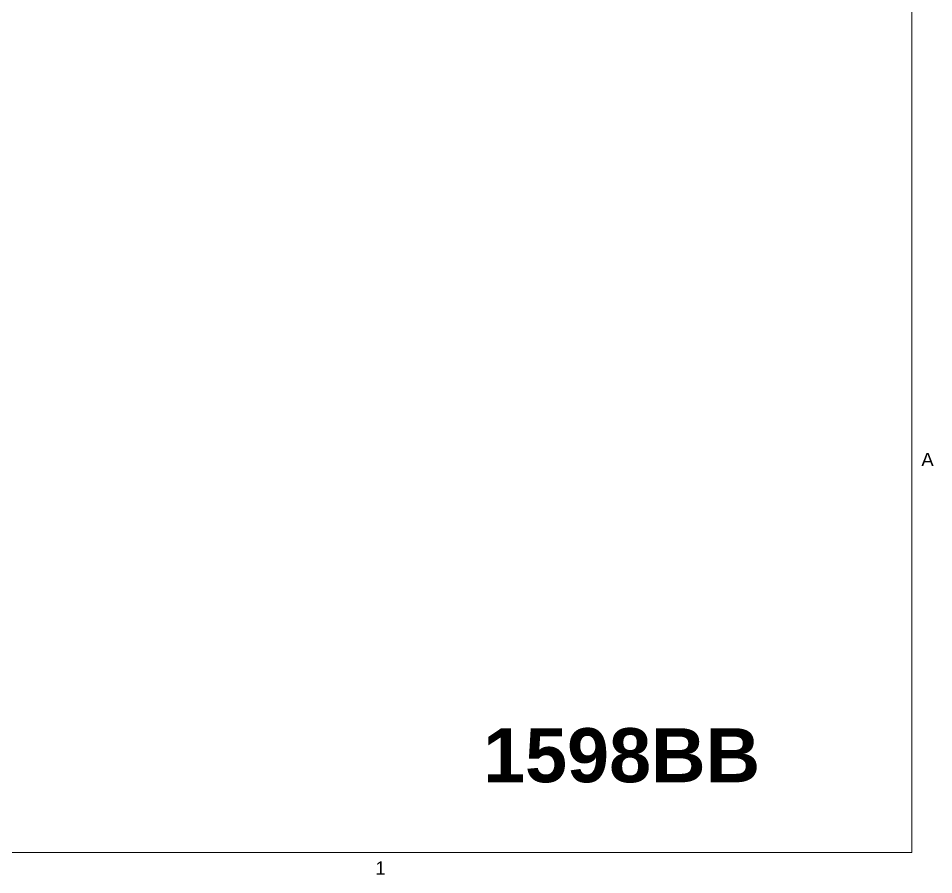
# Model space of a CAD drawing. Header units: millimetres. Extents: x 13 to 1104, y 13 to 850.
# Drawn here: x 675.7 to 1088.8, y 28.5 to 414.9 of the extents above; entities that cross this region are included whole.
import ezdxf

# ---------------------------------------------------------------- set-up
doc = ezdxf.new("R2010")
doc.units = ezdxf.units.MM
doc.header["$LTSCALE"] = 4
doc.layers.add('Border (ANSI)', color=7, linetype='Continuous', lineweight=9)
doc.layers.add('Symbol (ANSI)', color=7, linetype='Continuous', lineweight=9)
doc.styles.add('Label Text (ANSI)', font='ARIALBD.TTF')
doc.styles.add('Note Text (ANSI)', font='ARIAL.TTF')

# ---------------------------------------------------------------- blocks, each defined once
blk = doc.blocks.new('Borders Default Border')
at = {"layer": 'Border (ANSI)', "flags": 128}
blk.add_lwpolyline([(9.65, 9.65), (9.65, 206.25), (269.75, 206.25), (269.75, 9.65), (9.65, 9.65)], dxfattribs=at)
at = {"layer": 'Border (ANSI)', "char_height": 1.5, "attachment_point": 7, "style": 'Note Text (ANSI)'}
for s, insert in [('A', (270.81, 53.22)), ('1', (209.21, 7.14))]:
    blk.add_mtext(s, dxfattribs=dict(at, insert=insert))

msp = doc.modelspace()

# ---------------------------------------------------------------- block references
at = {"xscale": 4, "yscale": 4, "zscale": 4}
msp.add_blockref('Borders Default Border', (0, 0), dxfattribs=at)

# ---------------------------------------------------------------- texts
at = {"layer": 'Symbol (ANSI)', "insert": (947.964, 94.639), "char_height": 24.4, "width": 241.9798, "attachment_point": 2, "style": 'Label Text (ANSI)'}
msp.add_mtext('{\\fArial|b1|i0;\\H24.4000;1598BB}', dxfattribs=at)

doc.saveas('drawing.dxf')
